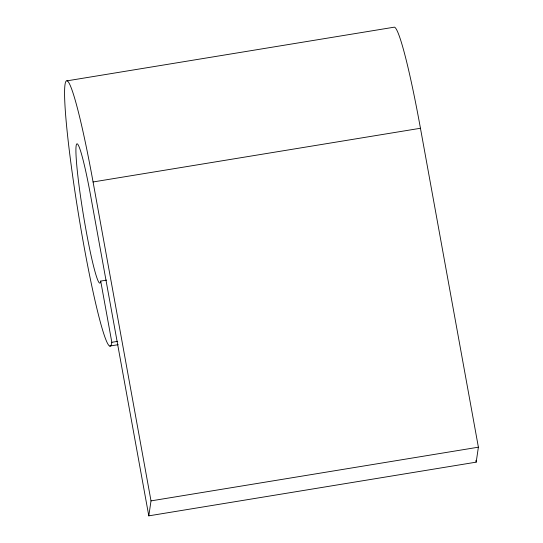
<?xml version="1.0" encoding="UTF-8"?>
<svg xmlns="http://www.w3.org/2000/svg" width="543" height="543" viewBox="0 0 543 543"><rect width="100%" height="100%" fill="white"/><g stroke="black" fill="none" stroke-linecap="round" stroke-linejoin="round"><path stroke-width="0.81" d="M67.013 80.846L394.401 27.15A134.399 9.944 80.7 0 1 420.452 128.263L478.39 447.188L476.184 462.154L148.796 515.85L151.008 500.884L93.07 181.966A134.399 9.944 80.7 0 0 65.017 84.606A134.399 9.944 80.7 0 0 83.771 244.941A134.399 9.944 80.7 0 0 111.824 342.3L117.675 341.337M93.07 181.966L420.452 128.263M148.796 515.85L90.857 196.926A70.529 5.22 80.7 0 0 76.135 145.843A70.529 5.22 80.7 0 0 85.984 229.974A70.529 5.22 80.7 0 0 100.706 281.064L106.55 280.107M109.829 346.054L118.177 344.69M151.008 500.884L478.39 447.188M475.878 460.484L476.184 462.154M100.706 281.064L111.824 342.3"/></g></svg>
